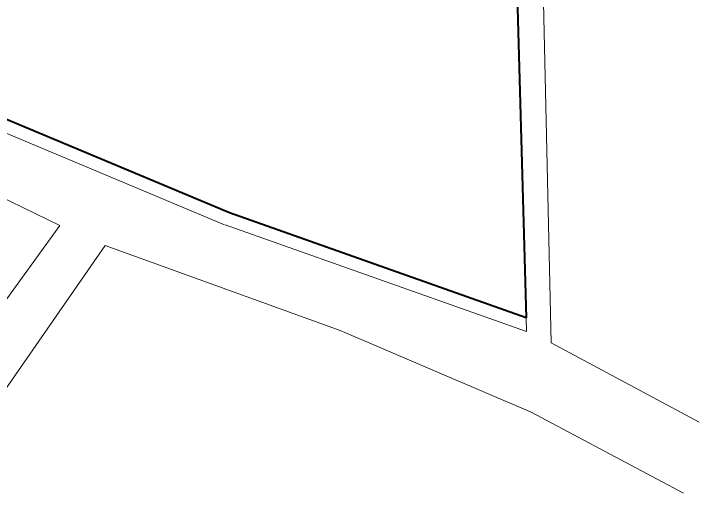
# Model space of a CAD drawing. Header units: metres. Extents: x 141303 to 146299, y 125960 to 127091.
# Drawn here: x 145323 to 145429.9, y 125986.7 to 126061.5 of the extents above; entities that cross this region are included whole.
import ezdxf

# ---------------------------------------------------------------- set-up
doc = ezdxf.new("R2010")
doc.units = ezdxf.units.M
doc.header["$MEASUREMENT"] = 0
doc.linetypes.add('ACAD_ISO04W100', pattern=[30, 24, -3, 0, -3])
doc.layers.add('NVMI_ROAD', color=253, linetype='Continuous', lineweight=20)
doc.layers.add('NVMI_SITEBOUNDARY', color=255, linetype='ACAD_ISO04W100', lineweight=40)

msp = doc.modelspace()

# ---------------------------------------------------------------- linework, layer by layer
at = {"layer": 'NVMI_ROAD', "linetype": 'ByBlock'}
for p, q in [((145355.91431, 126028.54395), (145306.45656, 126049.26805)), ((145402.99571, 126011.86887), (145356.01966, 126028.50326))]:
    msp.add_line(p, q, dxfattribs=at)
at = {"layer": 'NVMI_ROAD'}
for p, q in [((145289.31504, 126048.17823), (145330.22351, 126028.44482)), ((145330.22351, 126028.44482), (145306.29526, 125995.31953)), ((145315.12928, 125993.36824), (145337.32521, 126025.28555)), ((145337.32521, 126025.28555), (145373.97208, 126012.04331)), ((145402.93614, 126014.01165), (145402.99571, 126011.86887)), ((145373.97208, 126012.04331), (145403.71201, 125999.29181)), ((145406.87127, 126010.12919), (145429.94837, 125997.75151)), ((145403.71201, 125999.29181), (145427.49807, 125986.65835))]:
    msp.add_line(p, q, dxfattribs=at)
msp.add_lwpolyline([(145367.111, 126191.69391), (145366.768, 126186.39584), (145370.17357, 126182.12706), (145382.97752, 126183.58716), (145387.20313, 126183.11416), (145388.95597, 126181.45014), (145392.93326, 126176.42255), (145394.32965, 126170.57493), (145400.73517, 126145.4986), (145404.22852, 126125.45627), (145406.87127, 126010.12919)], dxfattribs=at)
at = {"layer": 'NVMI_SITEBOUNDARY', "linetype": 'ByBlock'}
for p, q in [((145399.85666, 126124.78823), (145402.93614, 126014.01165)), ((145356.68725, 126030.38855), (145306.31452, 126051.49606)), ((145402.93614, 126014.01165), (145356.68725, 126030.38855))]:
    msp.add_line(p, q, dxfattribs=at)

doc.saveas('drawing.dxf')
